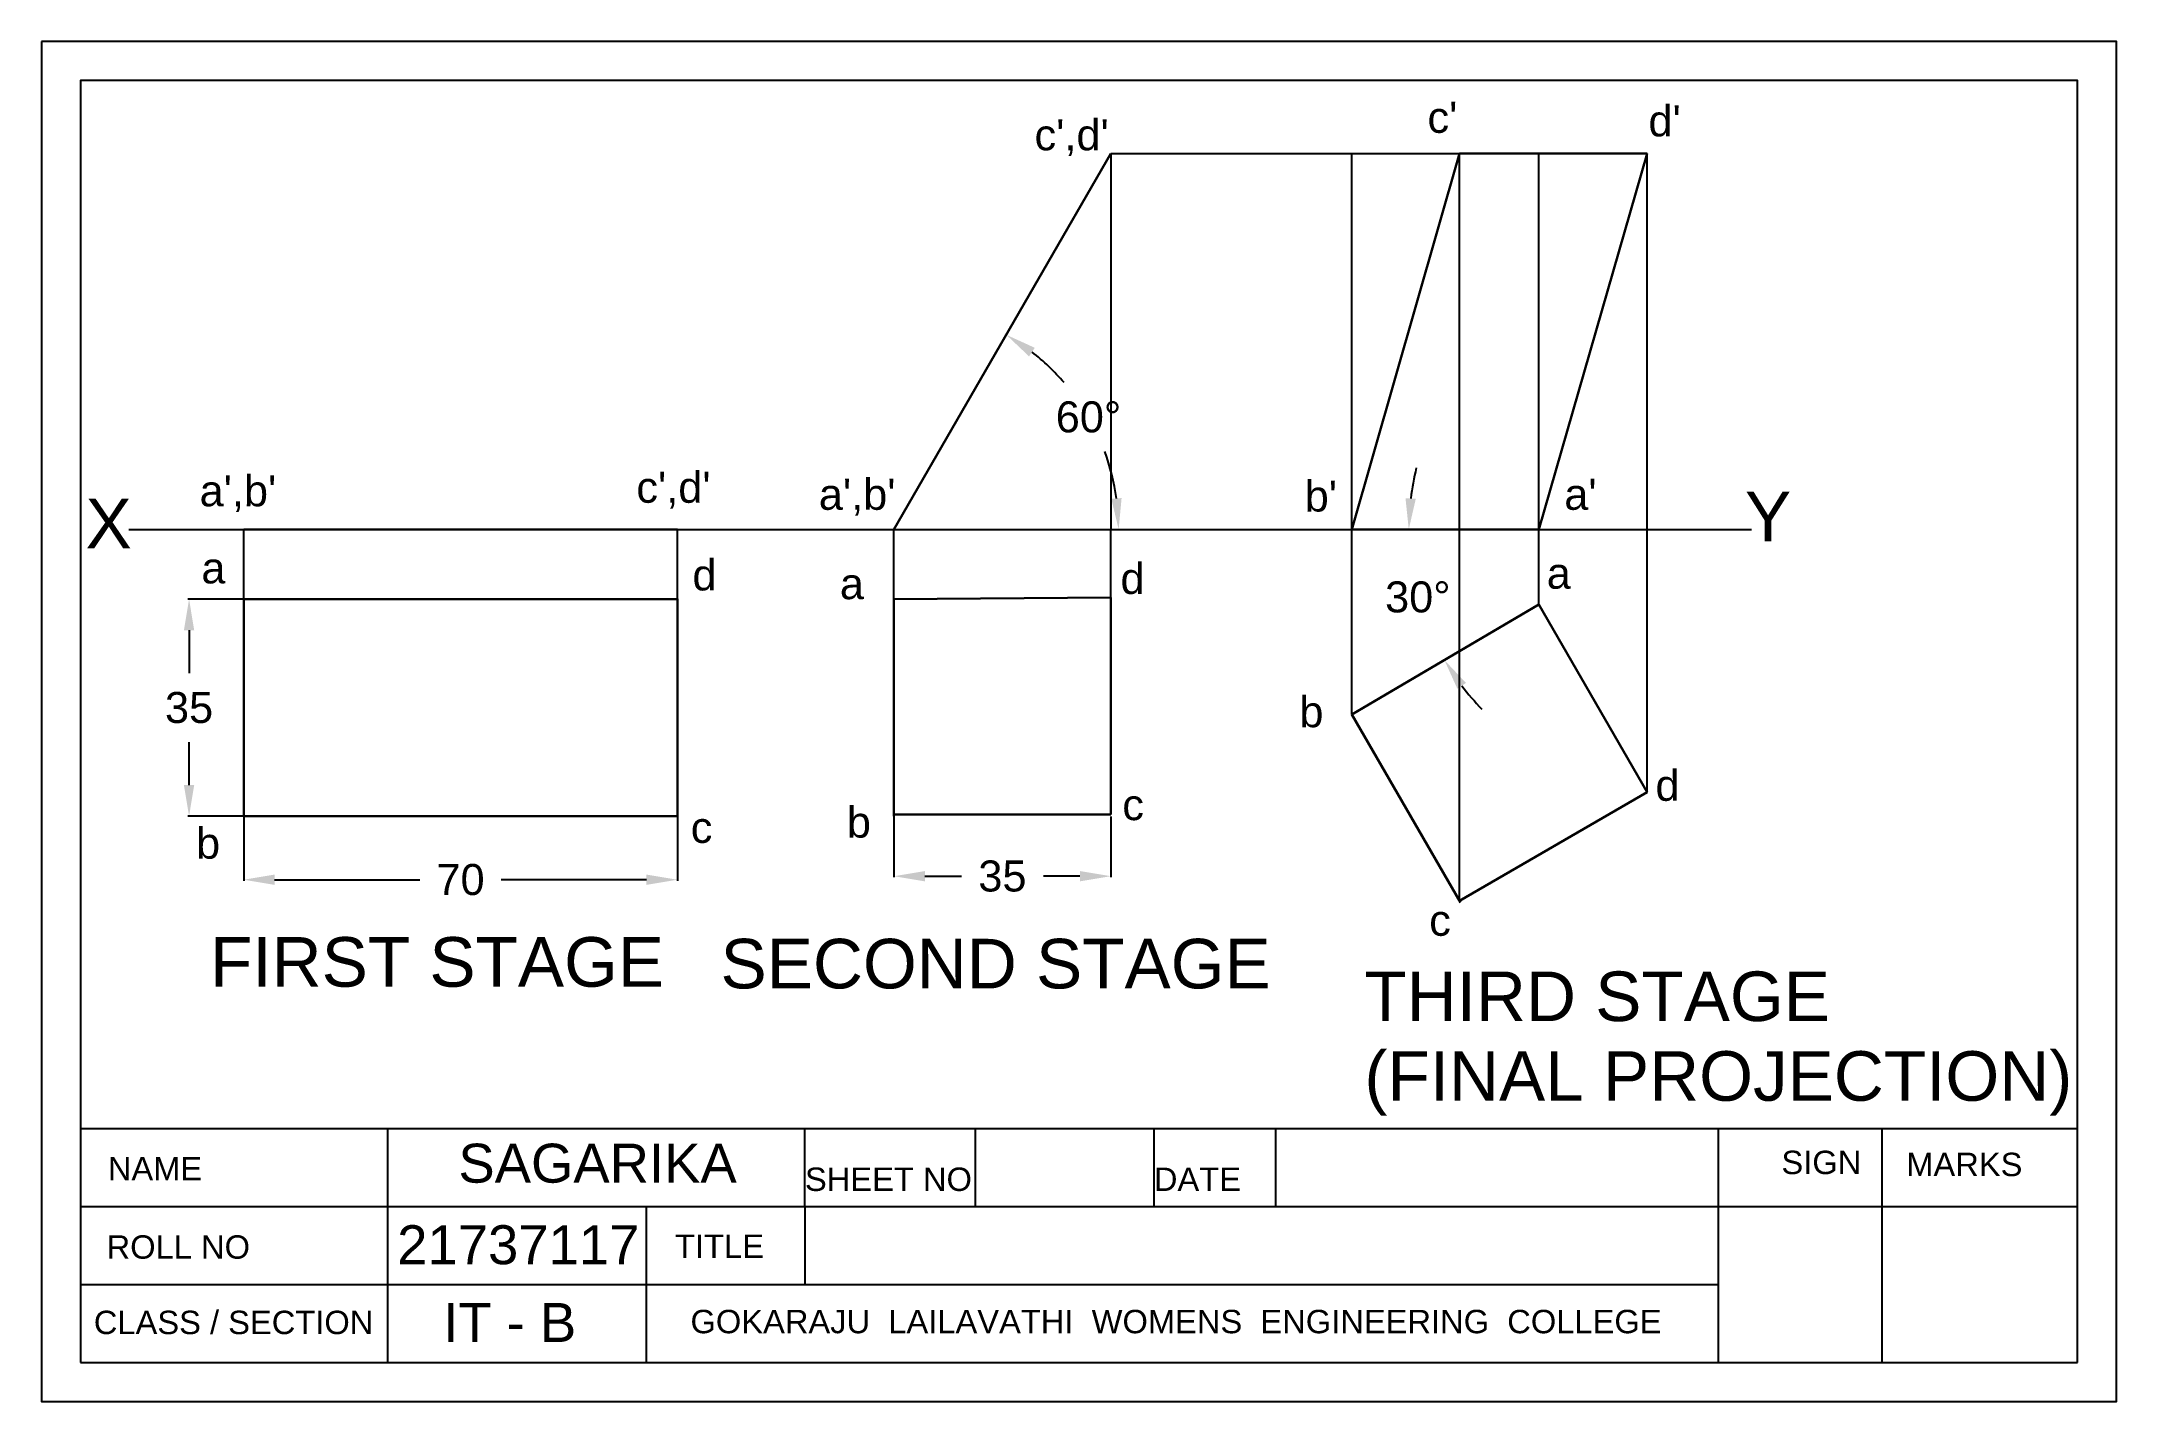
# Model space of a CAD drawing. Header units: millimetres. Extents: x 0 to 266, y 0 to 174.
import ezdxf

# ---------------------------------------------------------------- set-up
doc = ezdxf.new("R2010")
doc.units = ezdxf.units.MM
doc.header["$MEASUREMENT"] = 0
doc.styles.get("Standard").update_dxf_attribs({"font": 'arial.ttf'})
doc.dimstyles.get("Standard").update_dxf_attribs({"dimtxt": 5, "dimasz": 5, "dimexe": 0.18, "dimexo": 0.0625, "dimgap": 3, "dimtad": 0, "dimtih": 1, "dimtoh": 1, "dimdec": 0, "dimzin": 0, "dimdsep": 46, "dimtxsty": 'Standard', "dimcen": 0.09, "dimadec": 0, "dimazin": 0, "dimtfac": 1, "dimtdec": 0, "dimtofl": 0, "dimtmove": 0, "dimatfit": 3, "dimfxl": 1, "dimtolj": 1, "dimtzin": 0, "dimarcsym": 0})

# ---------------------------------------------------------------- blocks, each defined once
blk = doc.blocks.new('*D6')
at = {"color": 0, "lineweight": -2, "transparency": 16777216}
for start, end in [(40.7828, 52.0903), (7.9097, 20.2921)]:
    blk.add_arc((109.36, 111.84), 28.82, start, end, dxfattribs=at)
at = {"color": 0, "transparency": 16777216}
for points in [[(126.69, 134.02), (127.43, 135.12), (123.77, 136.79)], [(138.56, 115.85), (137.24, 115.76), (138.18, 111.84)]]:
    blk.add_solid(points, dxfattribs=at)
at = {"layer": 'Defpoints', "color": 0, "transparency": 16777216}
for p in [(137.18, 160.03), (136.44, 121.69), (11.22, 111.84), (109.36, 111.84), (219.35, 111.84)]:
    blk.add_point(p, dxfattribs=at)
at = {"color": 0, "transparency": 16777216, "insert": (134.31, 126.24), "char_height": 3.975, "attachment_point": 5}
blk.add_mtext('\\A1;60°', dxfattribs=at)
blk = doc.blocks.new('*D7')
at = {"color": 0, "lineweight": -2, "transparency": 16777216}
for start, end in [(166.2075, 173.1037), (217.3634, 224.2597)]:
    blk.add_arc((208.45, 111.84), 33.04, start, end, dxfattribs=at)
at = {"color": 0, "transparency": 16777216}
for points in [[(176.3, 115.76), (174.98, 115.84), (175.4, 111.84)], [(181.63, 91.41), (182.73, 92.15), (179.97, 95.08)]]:
    blk.add_solid(points, dxfattribs=at)
at = {"layer": 'Defpoints', "color": 0, "transparency": 16777216}
for p in [(168.11, 111.84), (192.09, 111.84), (175.92, 106.01), (192.09, 102.21), (168.11, 88.11)]:
    blk.add_point(p, dxfattribs=at)
at = {"color": 0, "transparency": 16777216, "insert": (176.56, 103.15), "char_height": 3.975, "attachment_point": 5}
blk.add_mtext('\\A1;30°', dxfattribs=at)
blk = doc.blocks.new('*D8')
at = {"color": 0, "lineweight": -2, "transparency": 16777216}
for p, q in [((25.94, 75.01), (25.94, 66.77)), ((81.59, 75.01), (81.59, 66.77)), ((29.91, 66.91), (48.55, 66.91)), ((77.61, 66.91), (58.97, 66.91))]:
    blk.add_line(p, q, dxfattribs=at)
at = {"color": 0, "transparency": 16777216}
for points in [[(29.91, 67.57), (29.91, 66.25), (25.94, 66.91)], [(77.61, 67.57), (77.61, 66.25), (81.59, 66.91)]]:
    blk.add_solid(points, dxfattribs=at)
at = {"layer": 'Defpoints', "color": 0, "transparency": 16777216}
for p in [(25.94, 75.06), (81.59, 75.06), (81.59, 66.91)]:
    blk.add_point(p, dxfattribs=at)
at = {"color": 0, "transparency": 16777216, "insert": (53.76, 66.91), "char_height": 3.975, "attachment_point": 5}
blk.add_mtext('\\A1;70', dxfattribs=at)
blk = doc.blocks.new('*D9')
at = {"color": 0, "lineweight": -2, "transparency": 16777216}
for p, q in [((109.36, 75.01), (109.36, 67.22)), ((137.18, 75.01), (137.18, 67.22)), ((113.33, 67.36), (118.03, 67.36)), ((133.21, 67.36), (128.52, 67.36))]:
    blk.add_line(p, q, dxfattribs=at)
at = {"color": 0, "transparency": 16777216}
for points in [[(113.33, 68.02), (113.33, 66.7), (109.36, 67.36)], [(133.21, 68.02), (133.21, 66.7), (137.18, 67.36)]]:
    blk.add_solid(points, dxfattribs=at)
at = {"layer": 'Defpoints', "color": 0, "transparency": 16777216}
for p in [(109.36, 75.06), (137.18, 75.06), (137.18, 67.36)]:
    blk.add_point(p, dxfattribs=at)
at = {"color": 0, "transparency": 16777216, "insert": (123.27, 67.36), "char_height": 3.975, "attachment_point": 5}
blk.add_mtext('\\A1;35', dxfattribs=at)
blk = doc.blocks.new('*D10')
at = {"color": 0, "lineweight": -2, "transparency": 16777216}
for p, q in [((25.89, 102.89), (18.79, 102.89)), ((18.93, 98.91), (18.93, 93.39)), ((18.93, 79.04), (18.93, 84.56)), ((25.89, 75.06), (18.79, 75.06))]:
    blk.add_line(p, q, dxfattribs=at)
at = {"color": 0, "transparency": 16777216}
for points in [[(18.27, 98.91), (19.59, 98.91), (18.93, 102.89)], [(18.27, 79.04), (19.59, 79.04), (18.93, 75.06)]]:
    blk.add_solid(points, dxfattribs=at)
at = {"layer": 'Defpoints', "color": 0, "transparency": 16777216}
for p in [(25.94, 102.89), (18.93, 75.06), (25.94, 75.06)]:
    blk.add_point(p, dxfattribs=at)
at = {"color": 0, "transparency": 16777216, "insert": (18.93, 88.97), "char_height": 3.975, "attachment_point": 5}
blk.add_mtext('\\A1;35', dxfattribs=at)
blk = doc.blocks.new('GOKARAJU3')
for p, q in [((5, 169.4), (5, 5)), ((261.19, 169.4), (5, 169.4)), ((261.19, 5), (261.19, 169.4)), ((5, 35), (261.19, 35)), ((44.39, 35), (44.39, 5)), ((97.94, 25), (97.94, 35)), ((119.76, 35), (119.76, 25)), ((142.7, 35), (142.7, 25)), ((158.32, 35), (158.32, 25)), ((215.08, 35), (215.08, 5)), ((236.07, 35), (236.07, 5)), ((5, 25), (261.19, 25)), ((77.59, 25), (77.59, 5)), ((97.94, 25), (97.94, 15)), ((5, 15), (215.08, 15)), ((5, 5), (261.19, 5))]:
    blk.add_line(p, q)
blk.add_lwpolyline([(0, 174.4), (0, 0), (266.19, 0), (266.19, 174.4)], close=True)
at = {"char_height": 3}
for s, width, insert, attachment_point in [('SIGN', 10.7612, (223.21, 32.16), 1), ('MARKS', 16.273, (239.22, 31.9), 1), ('NAME', 15.9424, (8.51, 31.36), 1), ('SHEET NO', 21.0026, (97.94, 30), 1), ('DATE', 14.9315, (142.7, 30), 1), ('ROLL NO', 20.6744, (8.35, 21.31), 1), ('TITLE', 14.1732, (81.27, 21.41), 1), ('CLASS / SECTION', 35.77, (6.71, 11.64), 1), ('GOKARAJU  LAILAVATHI  WOMENS  ENGINEERING  COLLEGE', 147.5066, (145.54, 10.23), 5)]:
    blk.add_mtext_dynamic_manual_height_columns(s, width=width, gutter_width=15, heights=[0], dxfattribs=dict(at, insert=insert, attachment_point=attachment_point))

msp = doc.modelspace()

# ---------------------------------------------------------------- linework, layer by layer
at = {"lineweight": 30}
for p, q in [((109.36, 111.84), (137.18, 160.03)), ((168.11, 111.84), (181.91, 160.03)), ((181.91, 160.03), (206, 160.03)), ((206, 160.03), (192.09, 111.84)), ((25.94, 111.84), (81.59, 111.84)), ((192.09, 111.84), (168.11, 111.84)), ((109.36, 102.89), (137.18, 103.11)), ((109.36, 102.89), (109.36, 75.06)), ((137.18, 103.11), (137.18, 75.29)), ((168.11, 88.11), (192.09, 102.21)), ((192.09, 102.21), (206, 78.12)), ((168.11, 88.11), (182.02, 64.01)), ((206, 78.12), (181.91, 64.21)), ((137.18, 75.29), (109.36, 75.29))]:
    msp.add_line(p, q, dxfattribs=at)
for p, q in [((137.18, 160.03), (137.18, 111.84)), ((137.18, 160.03), (206, 160.03)), ((168.11, 88.11), (168.11, 160.03)), ((181.91, 64.21), (181.91, 160.03)), ((192.09, 102.21), (192.09, 160.03)), ((206, 78.12), (206, 160.03)), ((11.22, 111.84), (219.35, 111.84)), ((25.94, 102.89), (25.94, 111.84)), ((81.59, 102.89), (81.59, 111.84)), ((109.36, 102.89), (109.36, 111.84)), ((137.18, 103.11), (137.18, 111.84))]:
    msp.add_line(p, q)
at = {"linetype": 'Continuous'}
msp.add_lwpolyline([(5, 35), (261.19, 35), (261.19, 169.4), (5, 169.4)], close=True, dxfattribs=at)
at = {"lineweight": 30}
msp.add_lwpolyline([(25.94, 75.06), (81.59, 75.06), (81.59, 102.89), (25.94, 102.89)], close=True, dxfattribs=at)

# ---------------------------------------------------------------- block references
msp.add_blockref('GOKARAJU3', (0, 0))

# ---------------------------------------------------------------- texts
for s, height, p in [("c'", 3.975, (177.8, 162.69)), ("d'", 3.975, (206.15, 162.24)), ("c',d'", 3.975, (127.39, 160.45)), ("a',b'", 3.975, (20.28, 114.8)), ("c',d'", 3.975, (76.31, 115.25)), ("a',b'", 3.975, (99.72, 114.35)), ("b'", 3.975, (162.05, 114.13)), ("a'", 3.975, (195.35, 114.35)), ('X', 6.36, (5.65, 109.41)), ('Y', 6.36, (218.53, 110.31)), ('a', 3.97, (20.51, 104.91)), ('d', 3.97, (83.51, 104.01)), ('d', 3.97, (138.42, 103.56)), ('a', 3.97, (193.1, 104.23)), ('a', 3.97, (102.42, 102.89)), ('b', 3.97, (161.37, 86.47)), ('d', 3.97, (207.05, 77.03)), ('c', 3.97, (138.65, 74.55)), ('c', 3.97, (83.29, 71.63)), ('b', 3.97, (103.32, 72.31)), ('b', 3.97, (19.83, 69.61)), ('c', 3.97, (178.02, 59.72)), ('FIRST STAGE', 6.3597, (21.63, 53.19)), ('SECOND STAGE', 6.3597, (87.11, 52.97)), ('THIRD STAGE', 6.3597, (169.71, 48.78)), ('(FINAL PROJECTION)', 6.3597, (169.71, 38.56)), ('SAGARIKA', 5, (53.48, 28.06)), ('21737117', 5, (45.63, 17.6)), ('IT - B', 5, (51.53, 7.63))]:
    msp.add_text(s, height=height).set_placement(p)

# ---------------------------------------------------------------- dimensions: what is measured, and where the dimension line sits
for base, line1, line2, picture, middle in [((136.44, 121.69), ((11.22, 111.84), (219.35, 111.84)), ((109.36, 111.84), (137.18, 160.03)), '*D6', (134.31, 126.24)), ((175.92, 106.01), ((168.11, 88.11), (192.09, 102.21)), ((192.09, 111.84), (168.11, 111.84)), '*D7', (176.56, 103.15))]:
    dim = msp.add_angular_dim_2l(base=base, line1=line1, line2=line2, dimstyle='Standard', override={"dimscale": 0.794966, "dimlfac": 1.257915})
    dim.commit()
    dim.dimension.update_dxf_attribs({"geometry": picture, "text_midpoint": middle})
dim = msp.add_linear_dim(base=(18.93, 75.06), p1=(25.94, 102.89), p2=(25.94, 75.06), angle=90, dimstyle='Standard', override={"dimscale": 0.794966, "dimlfac": 1.257915})
dim.commit()
dim.dimension.update_dxf_attribs({"geometry": '*D10', "text_midpoint": (18.93, 88.97)})
for base, p1, p2, picture, middle in [((81.59, 66.91), (25.94, 75.06), (81.59, 75.06), '*D8', (53.76, 66.91)), ((137.18, 67.36), (109.36, 75.06), (137.18, 75.06), '*D9', (123.27, 67.36))]:
    dim = msp.add_linear_dim(base=base, p1=p1, p2=p2, dimstyle='Standard', override={"dimscale": 0.794966, "dimlfac": 1.257915})
    dim.commit()
    dim.dimension.update_dxf_attribs({"geometry": picture, "text_midpoint": middle})

doc.saveas('drawing.dxf')
